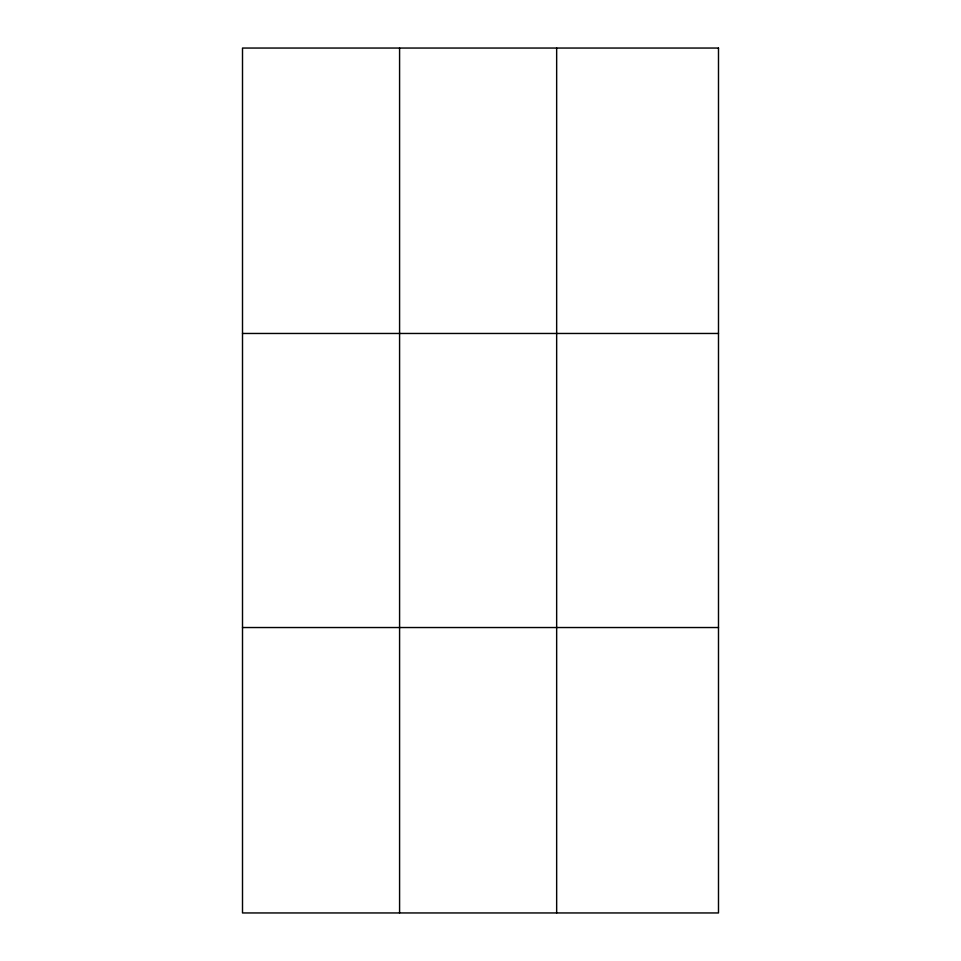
<?xml version="1.0" encoding="UTF-8"?>
<svg xmlns="http://www.w3.org/2000/svg" width="961" height="961" viewBox="0 0 961 961"><rect width="100%" height="100%" fill="white"/><g stroke="black" fill="none" stroke-linecap="round" stroke-linejoin="round"><path stroke-width="1.44" d="M399.584 912.95L399.584 48.05M556.659 912.95L556.659 48.05M242.508 333.467L718.492 333.467M242.508 627.533L718.492 627.533M718.492 48.05L718.492 912.95L242.508 912.95L242.508 48.05L718.492 48.05"/></g></svg>
